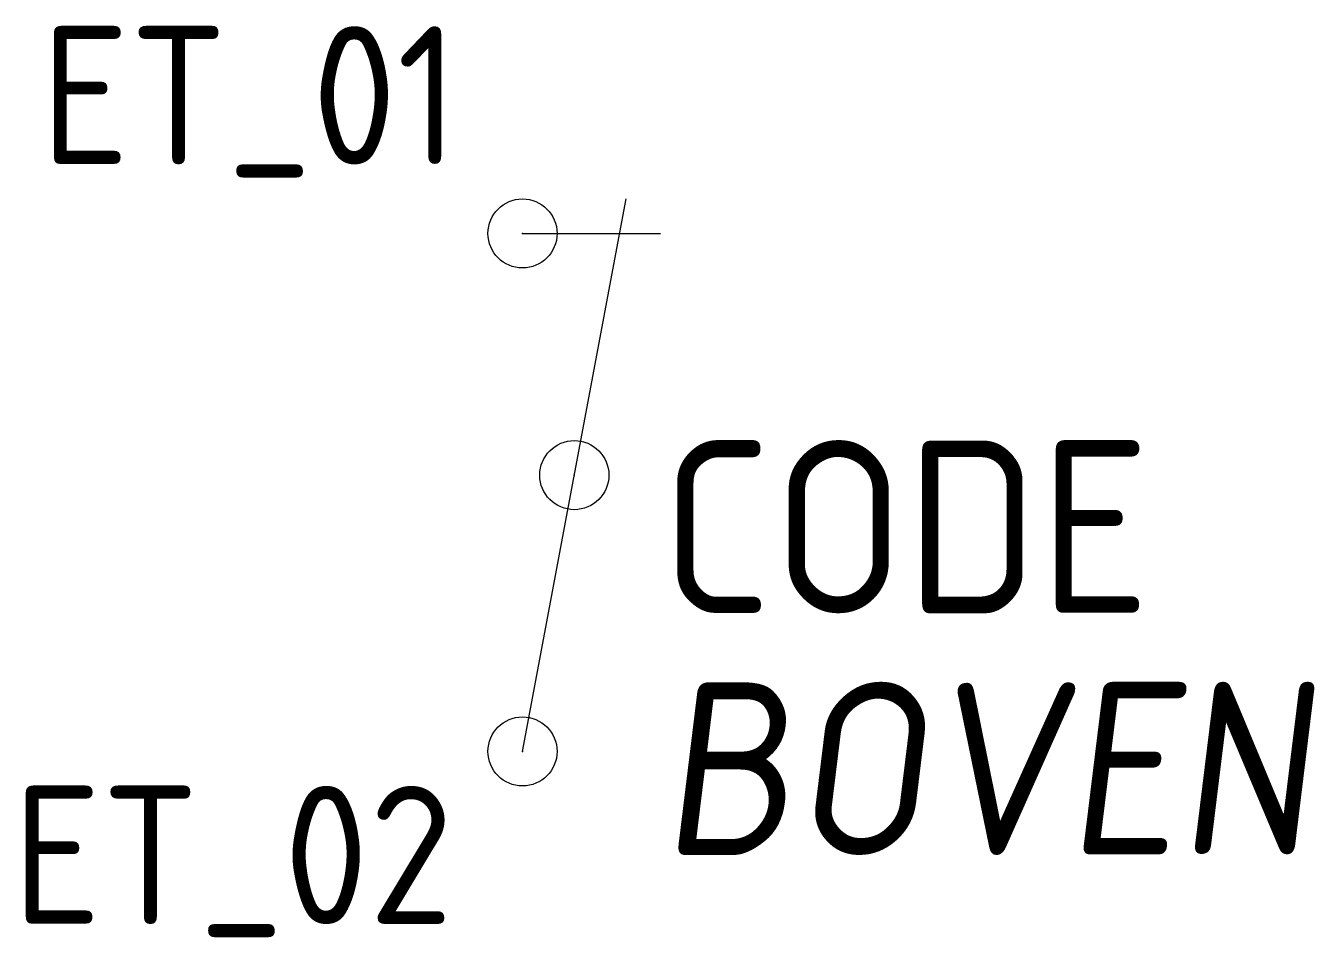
# Model space of a CAD drawing. Extents: x 309.1 to 327.7, y 316.1 to 329.3.
import ezdxf
from ezdxf.enums import TextEntityAlignment as Align

# ---------------------------------------------------------------- set-up
doc = ezdxf.new("R2010")
doc.units = 0
doc.header["$LTSCALE"] = 10
doc.header["$MEASUREMENT"] = 0
doc.header["$PDMODE"] = 32
doc.header["$PDSIZE"] = 1
doc.layers.get('0').update_dxf_attribs({"linetype": 'CONTINUOUS'})
for name, color, linetype in [('250', 54, 'CONTINUOUS'), ('A', 7, 'CONTINUOUS'), ('C', 7, 'CONTINUOUS'), ('TKST2', 2, 'CONTINUOUS'), ('TKST3', 1, 'CONTINUOUS')]:
    doc.layers.add(name, color=color, linetype=linetype)
doc.styles.get("Standard").update_dxf_attribs({"font": 'ISO8', "width": 1.2})

msp = doc.modelspace()

# ---------------------------------------------------------------- linework, layer by layer
for points in [[(316.25, 318.75), (317.75, 326.75)], [(316.25, 326.25), (318.25, 326.25)]]:
    msp.add_lwpolyline(points)
at = {"layer": 'A', "color": 1}
msp.add_point((317, 322.75), dxfattribs=at)
at = {"layer": 'C', "color": 1}
msp.add_point((316.25, 326.25), dxfattribs=at)
at = {"layer": 'C', "color": 2}
msp.add_point((316.25, 318.75), dxfattribs=at)

# ---------------------------------------------------------------- texts
at = {"layer": '250', "oblique": 7}
msp.add_attdef('BOVEN', (318.25, 317.25), '-   ', height=2.5, dxfattribs=at)
at = {"layer": 'TKST2'}
msp.add_attdef('ET_01', text='  ', height=2, dxfattribs=at).set_placement((315.33, 327.25), align=Align.RIGHT)
msp.add_attdef('ET_02', text='', height=2, dxfattribs=at).set_placement((315.25, 318.25), align=Align.TOP_RIGHT)
at = {"layer": 'TKST3'}
msp.add_attdef('CODE', (318.25, 320.75), '-F', height=2.5, dxfattribs=at)

doc.saveas('drawing.dxf')
